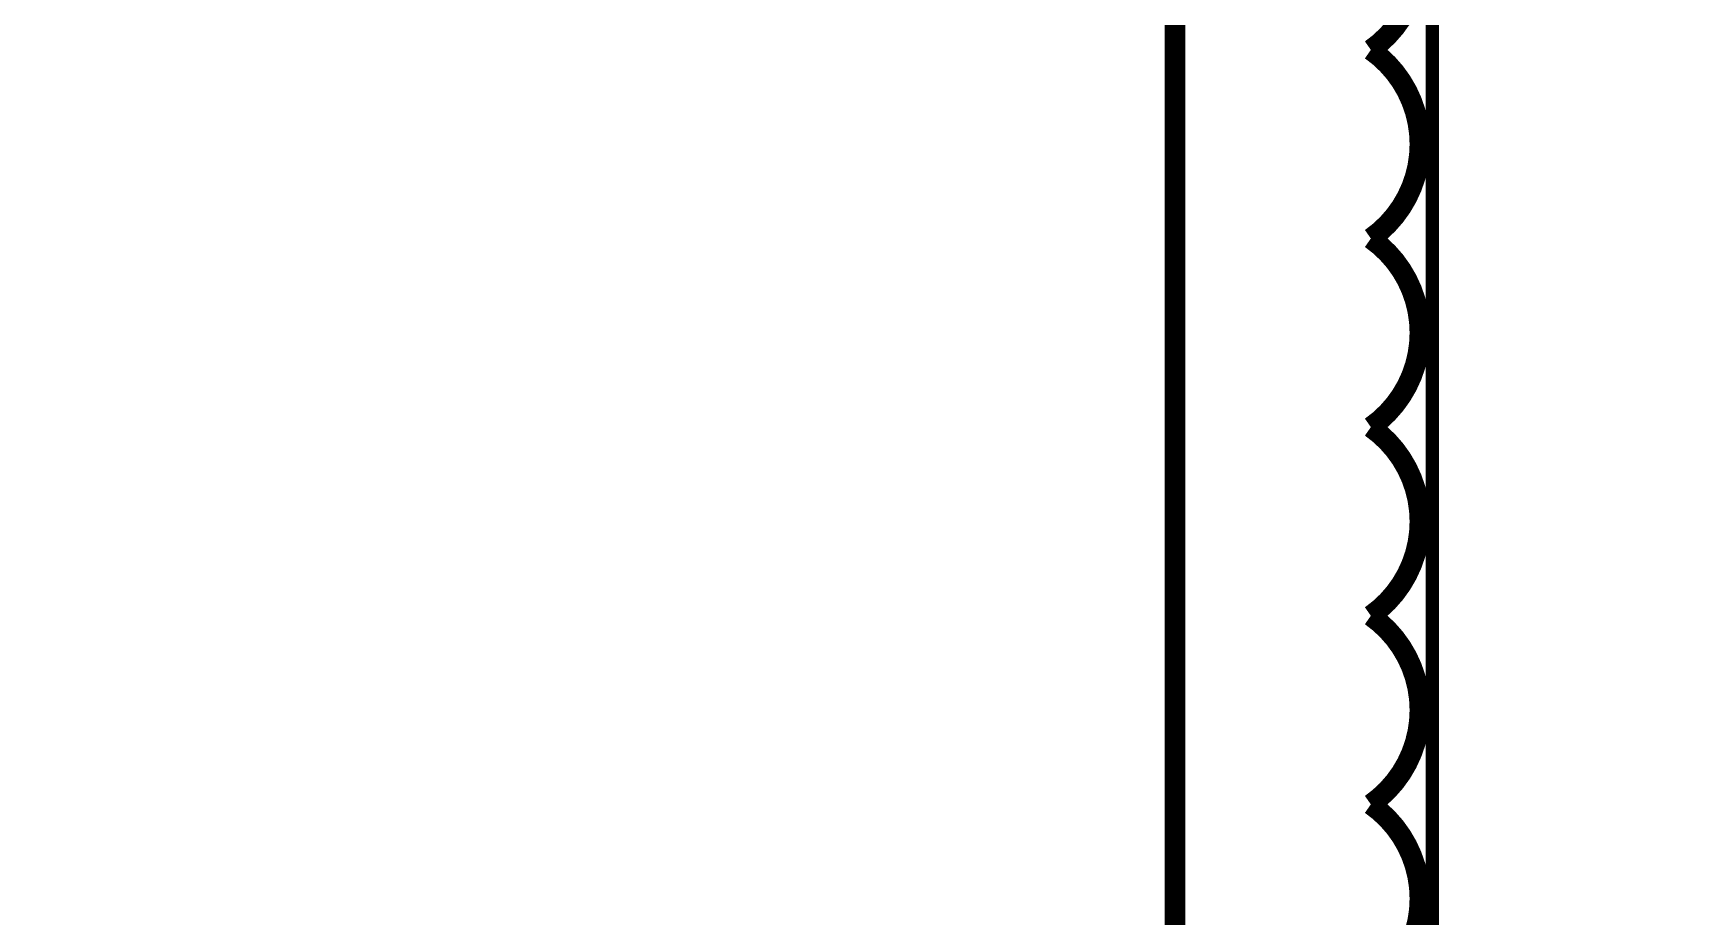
# Model space of a CAD drawing. Extents: x 278807 to 397707, y 326263 to 410363.
# Drawn here: x 387194 to 388078, y 349058 to 349528 of the extents above; entities that cross this region are included whole.
import ezdxf

# ---------------------------------------------------------------- set-up
doc = ezdxf.new("R2010")
doc.units = 0
doc.header["$LTSCALE"] = 400
doc.header["$MEASUREMENT"] = 0
doc.linetypes.add('DASHED', pattern=[0.75, 0.5, -0.25])
doc.layers.get('0').update_dxf_attribs({"linetype": 'CONTINUOUS'})
doc.linetypes.add('FENCELINE1', pattern='A,0.25,-0.1,[133,ltypeshp.shx,S=0.1,R=0,X=-0.1,Y=0],-0.1,1', length=1.45)

msp = doc.modelspace()

# ---------------------------------------------------------------- linework, layer by layer
at = {"color": 255, "linetype": 'FENCELINE1', "ltscale": 0.77, "const_width": 11.011}
msp.add_lwpolyline([(384033.762, 351106.36), (387800.425, 351106.36), (387800.425, 346396.655)], dxfattribs=at)
at = {"color": 255}
msp.add_lwpolyline([(387868.023, 348015.796, 11.011, 11.011, 0.5205671), (387868.023, 348116.012, 11.011, 11.011, 0.5205671), (387868.023, 348216.229, 11.011, 11.011, 0.5205671), (387868.023, 348316.445, 11.011, 11.011, 0.5205671), (387868.023, 348416.661, 11.011, 11.011, 0.5205671), (387868.023, 348516.878, 11.011, 11.011, 0.5205671), (387868.023, 348617.094, 11.011, 11.011, 0.5205671), (387904.478, 348717.31, 11.011, 11.011, 0.5205671), (387904.478, 348817.526, 11.011, 11.011, 0.5205671), (387904.478, 348917.743, 11.011, 11.011, 0.5205671), (387904.478, 349017.959, 11.011, 11.011, 0.5205671), (387904.478, 349118.175, 11.011, 11.011, 0.5205671), (387904.478, 349218.391, 11.011, 11.011, 0.5205671), (387904.478, 349318.608, 11.011, 11.011, 0.5205671), (387904.478, 349418.824, 11.011, 11.011, 0.5205671), (387904.478, 349519.04, 11.011, 11.011, 0.5205671), (387904.478, 349619.257, 11.011, 11.011, 0.5205671), (387868.023, 349719.473, 11.011, 11.011, 0.5205671), (387804.227, 349801.468, 11.011, 11.011, 0.5205671), (387740.431, 349883.463, 11.011, 11.011, 0.5205671), (387676.635, 349965.458, 11.011, 11.011, 0.5205671), (387722.204, 350056.564, 11.011, 11.011, 0.5205671)], format="xyseb", dxfattribs=at)
at = {"color": 255, "linetype": 'DASHED', "const_width": 7.007}
msp.add_lwpolyline([(388637.862, 347552.81), (387937.162, 347552.81), (387937.162, 349755.01), (388637.862, 349755.01), (388637.862, 347552.81), (388637.862, 349755.01)], dxfattribs=at)

doc.saveas('drawing.dxf')
